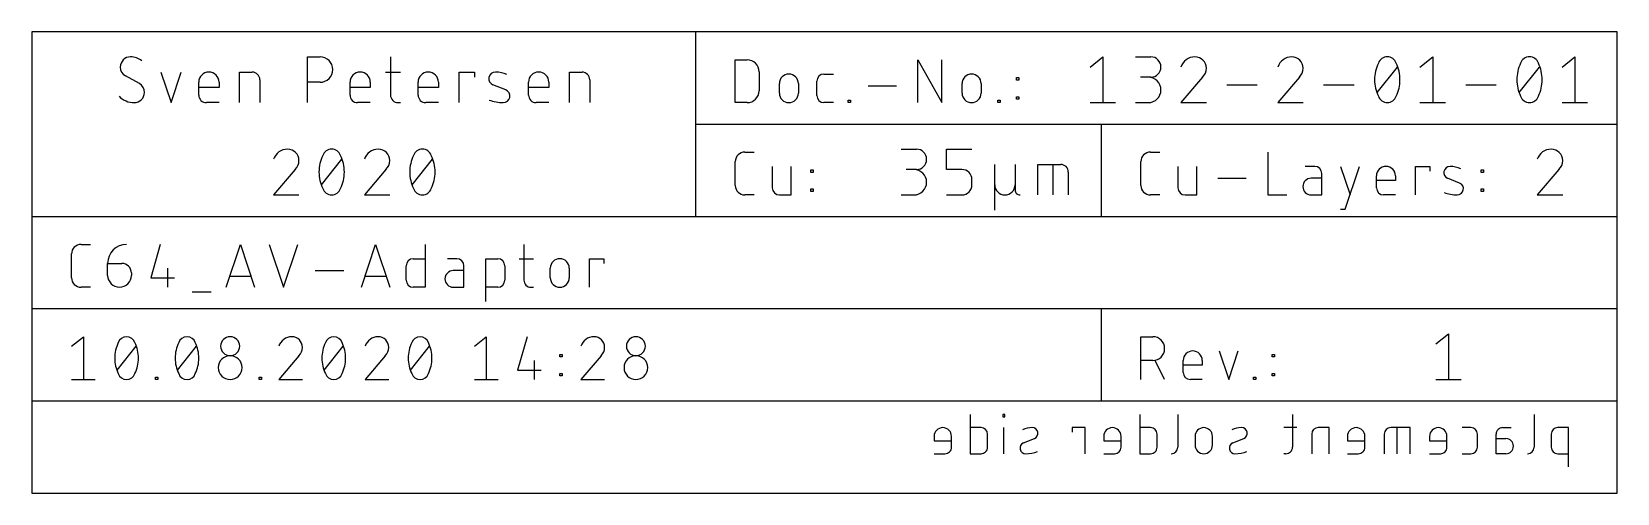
# Model space of a CAD drawing. Extents: x 0 to 54.6, y 0 to 56.5.
# Drawn here: x 0 to 54.6, y 40.6 to 56.5 of the extents above; entities that cross this region are included whole.
import ezdxf

# ---------------------------------------------------------------- set-up
doc = ezdxf.new("R2010")
doc.units = 0
doc.layers.add('22', color=253, linetype='CONTINUOUS')
doc.layers.add('48', color=253, linetype='CONTINUOUS')

msp = doc.modelspace()

# ---------------------------------------------------------------- linework, layer by layer
at = {"layer": '22'}
for p, q in [((32.3216, 43.3451), (32.3216, 41.9989)), ((33.5165, 43.3451), (33.4417, 43.3451)), ((33.4417, 43.3451), (33.4417, 43.2703)), ((33.4417, 43.2703), (33.5165, 43.2703)), ((33.5165, 43.2703), (33.5165, 43.3451)), ((38.1621, 43.3451), (38.1621, 41.9989)), ((39.4699, 43.3451), (39.4699, 42.2233)), ((43.4231, 43.3451), (43.4231, 42.2233)), ((51.744, 43.3451), (51.744, 42.2233)), ((31.0811, 42.5972), (31.0811, 42.4476)), ((31.6794, 42.2233), (31.6794, 42.5972)), ((32.6956, 42.8964), (32.3216, 42.8964)), ((32.9199, 42.2233), (32.9199, 42.672)), ((33.4791, 41.9989), (33.4791, 42.8964)), ((36.2781, 42.8964), (35.8294, 42.8964)), ((35.8294, 42.8964), (35.8294, 42.7468)), ((36.2781, 41.9989), (36.2781, 42.8964)), ((36.9215, 42.5972), (36.9215, 42.4476)), ((37.5198, 42.2233), (37.5198, 42.5972)), ((38.536, 42.8964), (38.1621, 42.8964)), ((38.7604, 42.2233), (38.7604, 42.672)), ((40.0699, 42.5972), (40.0699, 42.2981)), ((40.6682, 42.2981), (40.6682, 42.5972)), ((43.5727, 42.8964), (43.124, 42.8964)), ((44.0851, 42.672), (44.0851, 41.9989)), ((44.6835, 42.8964), (44.3095, 42.8964)), ((44.6835, 41.9989), (44.6835, 42.8964)), ((45.3171, 42.5972), (45.3171, 42.4476)), ((45.9154, 42.2233), (45.9154, 42.5972)), ((46.582, 42.672), (46.582, 41.9989)), ((47.4795, 42.8964), (46.8064, 42.8964)), ((47.0308, 41.9989), (47.0308, 42.8964)), ((47.4795, 41.9989), (47.4795, 42.8964)), ((48.1461, 42.5972), (48.1461, 42.4476)), ((48.7444, 42.2233), (48.7444, 42.5972)), ((49.5675, 42.8964), (49.2684, 42.8964)), ((49.7919, 42.2233), (49.7919, 42.672)), ((50.4361, 41.9989), (50.4361, 42.672)), ((50.6605, 42.8964), (50.9596, 42.8964)), ((52.3353, 42.672), (52.3353, 42.2233)), ((52.9336, 42.8964), (52.5597, 42.8964)), ((52.9336, 41.5502), (52.9336, 42.8964)), ((31.0811, 42.4476), (31.6794, 42.4476)), ((34.1591, 42.3728), (34.533, 42.5224)), ((36.9215, 42.4476), (37.5198, 42.4476)), ((41.3684, 42.3728), (41.7423, 42.5224)), ((45.3171, 42.4476), (45.9154, 42.4476)), ((48.1461, 42.4476), (48.7444, 42.4476)), ((50.4361, 42.5224), (50.7726, 42.5224)), ((31.0811, 41.9989), (31.455, 41.9989)), ((32.3216, 41.9989), (32.6956, 41.9989)), ((36.9215, 41.9989), (37.2954, 41.9989)), ((38.1621, 41.9989), (38.536, 41.9989)), ((43.1988, 41.9989), (43.124, 41.9989)), ((45.3171, 41.9989), (45.6911, 41.9989)), ((48.1461, 41.9989), (48.52, 41.9989)), ((49.2684, 41.9989), (49.5675, 41.9989)), ((50.7726, 41.9989), (50.4361, 41.9989)), ((52.5597, 41.9989), (52.9336, 41.9989))]:
    msp.add_line(p, q, dxfattribs=at)
for centre, radius, start, end in [((31.3802, 42.5972), 0.2992, 0, 180), ((32.6956, 42.672), 0.2244, 0, 90), ((34.4704, 42.0471), 0.8493, 90.819, 114.2391), ((34.461, 42.7025), 0.1939, 291.8014, 90.819), ((37.2206, 42.5972), 0.2992, 0, 180), ((38.536, 42.672), 0.2244, 0, 90), ((40.369, 42.5972), 0.2992, 0, 180), ((41.6797, 42.0471), 0.8493, 90.819, 114.2391), ((41.6703, 42.7025), 0.1939, 291.8014, 90.819), ((44.3095, 42.672), 0.2244, 90, 179.9992), ((45.6163, 42.5972), 0.2992, 0, 180), ((46.8064, 42.672), 0.2244, 90, 179.9992), ((48.4452, 42.5972), 0.2992, 0, 180), ((49.5675, 42.672), 0.2244, 0, 90), ((50.6605, 42.672), 0.2244, 89.9992, 180), ((52.5597, 42.672), 0.2244, 90, 179.9992), ((31.455, 42.2233), 0.2244, 270, 0.0008), ((32.6956, 42.2233), 0.2244, 270, 0.0008), ((34.2311, 42.1928), 0.1939, 111.8014, 270.819), ((34.2157, 43.2672), 1.2684, 270.819, 289.7904), ((37.2954, 42.2233), 0.2244, 270, 0.0008), ((38.536, 42.2233), 0.2244, 270, 0.0008), ((39.2456, 42.2233), 0.2244, 270.0008, 0), ((40.369, 42.2981), 0.2992, 180, 0), ((41.4404, 42.1928), 0.1939, 111.8014, 270.819), ((41.425, 43.2672), 1.2684, 270.819, 289.7904), ((43.1988, 42.2233), 0.2244, 269.9992, 360), ((45.6911, 42.2233), 0.2244, 270, 0.0008), ((48.52, 42.2233), 0.2244, 270, 0.0008), ((49.5675, 42.2233), 0.2244, 270, 0.0008), ((50.7726, 42.2607), 0.2618, 270, 90), ((51.5196, 42.2233), 0.2244, 270.0008, 0), ((52.5597, 42.2233), 0.2244, 180, 270)]:
    msp.add_arc(centre, radius, start, end, dxfattribs=at)
at = {"layer": '48'}
for p, q in [((22.86, 56.515), (0, 56.515)), ((0, 56.515), (0, 50.165)), ((54.61, 56.515), (22.86, 56.515)), ((22.86, 56.515), (22.86, 53.34)), ((54.61, 53.34), (54.61, 56.515)), ((9.4937, 54.0766), (9.4937, 55.6514)), ((9.4937, 55.6514), (9.9311, 55.6514)), ((12.3574, 55.6514), (12.3574, 54.3391)), ((24.2316, 54.0766), (24.2316, 55.5498)), ((24.2316, 55.5498), (24.6408, 55.5498)), ((30.5248, 54.0766), (30.5248, 55.5498)), ((30.5248, 55.5498), (31.3432, 54.0766)), ((31.3432, 54.0766), (31.3432, 55.5498)), ((36.4554, 55.3014), (36.8928, 55.6514)), ((36.8928, 55.6514), (36.8928, 54.0766)), ((38.0185, 55.6514), (38.5434, 55.6514)), ((46.3384, 54.4266), (47.0383, 55.3014)), ((47.8141, 55.3014), (48.2515, 55.6514)), ((48.2515, 55.6514), (48.2515, 54.0766)), ((51.2362, 54.4266), (51.9361, 55.3014)), ((52.7118, 55.3014), (53.1493, 55.6514)), ((53.1493, 55.6514), (53.1493, 54.0766)), ((3.7073, 54.7328), (3.2261, 54.9952)), ((4.4496, 55.1265), (4.7995, 54.0766)), ((4.7995, 54.0766), (5.1495, 55.1265)), ((5.7522, 54.3391), (5.7522, 54.7765)), ((6.4521, 54.7765), (6.4521, 54.6015)), ((7.159, 54.0766), (7.159, 55.1265)), ((7.159, 55.1265), (7.5964, 55.1265)), ((7.8589, 54.864), (7.8589, 54.0766)), ((9.9311, 54.7765), (9.4937, 54.7765)), ((10.9626, 54.3391), (10.9626, 54.7765)), ((11.6625, 54.7765), (11.6625, 54.6015)), ((12.1824, 55.1265), (12.7073, 55.1265)), ((13.3073, 54.3391), (13.3073, 54.7765)), ((14.0072, 54.7765), (14.0072, 54.6015)), ((14.7243, 54.0766), (14.7243, 55.1265)), ((14.7243, 55.1265), (15.2492, 55.1265)), ((15.2492, 55.1265), (15.2492, 54.9515)), ((16.3249, 54.514), (15.8874, 54.689)), ((17.1109, 54.3391), (17.1109, 54.7765)), ((17.8108, 54.7765), (17.8108, 54.6015)), ((18.5177, 54.0766), (18.5177, 55.1265)), ((18.5177, 55.1265), (18.9551, 55.1265)), ((19.2176, 54.864), (19.2176, 54.0766)), ((25.05, 55.1406), (25.05, 54.4858)), ((25.7505, 54.404), (25.7505, 54.7314)), ((26.4052, 54.7314), (26.4052, 54.404)), ((27.041, 54.3221), (27.041, 54.8132)), ((27.2865, 55.0587), (27.6139, 55.0587)), ((28.8077, 54.6495), (29.7898, 54.6495)), ((32.0436, 54.404), (32.0436, 54.7314)), ((32.6984, 54.7314), (32.6984, 54.404)), ((33.9158, 54.8541), (33.9158, 54.936)), ((33.9158, 54.936), (33.9976, 54.936)), ((33.9976, 54.8541), (33.9158, 54.8541)), ((33.9976, 54.936), (33.9976, 54.8541)), ((38.5434, 54.9515), (38.1934, 54.9515)), ((40.3253, 54.9515), (39.5816, 54.0766)), ((41.1614, 54.689), (42.2113, 54.689)), ((43.6599, 54.9515), (42.9163, 54.0766)), ((44.4961, 54.689), (45.546, 54.689)), ((49.3939, 54.689), (50.4438, 54.689)), ((6.4521, 54.6015), (5.7522, 54.6015)), ((6.4521, 54.0766), (6.0147, 54.0766)), ((11.6625, 54.6015), (10.9626, 54.6015)), ((11.6625, 54.0766), (11.2251, 54.0766)), ((12.6198, 54.0766), (12.7073, 54.0766)), ((14.0072, 54.6015), (13.3073, 54.6015)), ((14.0072, 54.0766), (13.5698, 54.0766)), ((17.8108, 54.6015), (17.1109, 54.6015)), ((17.8108, 54.0766), (17.3733, 54.0766)), ((24.6408, 54.0766), (24.2316, 54.0766)), ((27.6139, 54.0766), (27.2865, 54.0766)), ((28.1181, 54.0766), (28.1181, 54.1584)), ((28.1181, 54.1584), (28.2, 54.1584)), ((28.2, 54.0766), (28.1181, 54.0766)), ((28.2, 54.1584), (28.2, 54.0766)), ((33.2716, 54.0766), (33.2716, 54.1584)), ((33.2716, 54.1584), (33.3534, 54.1584)), ((33.3534, 54.0766), (33.2716, 54.0766)), ((33.3534, 54.1584), (33.3534, 54.0766)), ((33.9158, 54.1994), (33.9158, 54.2812)), ((33.9158, 54.2812), (33.9976, 54.2812)), ((33.9976, 54.1994), (33.9158, 54.1994)), ((33.9976, 54.2812), (33.9976, 54.1994)), ((36.4554, 54.0766), (37.3302, 54.0766)), ((38.0185, 54.0766), (38.4559, 54.0766)), ((39.5816, 54.0766), (40.4565, 54.0766)), ((42.9163, 54.0766), (43.7912, 54.0766)), ((47.8141, 54.0766), (48.6889, 54.0766)), ((52.7118, 54.0766), (53.5867, 54.0766)), ((22.86, 53.34), (22.86, 50.165)), ((22.86, 53.34), (36.83, 53.34)), ((36.83, 53.34), (54.61, 53.34)), ((36.83, 53.34), (36.83, 50.165)), ((54.61, 50.165), (54.61, 53.34)), ((29.9466, 52.4764), (30.4715, 52.4764)), ((31.5097, 51.7765), (31.5097, 52.4764)), ((31.5097, 52.4764), (32.3846, 52.4764)), ((9.981, 51.2516), (10.6809, 52.1264)), ((13.1072, 51.2516), (13.8071, 52.1264)), ((24.2316, 51.229), (24.2316, 52.0474)), ((24.559, 52.3748), (24.8864, 52.3748)), ((25.5077, 51.8837), (25.5077, 51.1471)), ((26.1624, 50.9016), (26.1624, 51.8837)), ((33.1698, 50.3767), (33.1698, 51.9515)), ((33.8697, 51.9515), (33.8697, 51.2516)), ((34.6527, 50.9016), (34.6527, 51.9515)), ((34.6527, 51.9515), (35.4401, 51.9515)), ((35.1776, 50.9016), (35.1776, 51.9515)), ((38.2016, 51.229), (38.2016, 52.0474)), ((38.529, 52.3748), (38.8564, 52.3748)), ((39.4777, 51.8837), (39.4777, 51.1471)), ((40.1324, 50.9016), (40.1324, 51.8837)), ((42.5708, 52.3748), (42.5708, 50.9016)), ((44.1889, 51.8837), (43.8615, 51.8837)), ((45.0771, 51.8837), (45.4045, 50.9016)), ((45.2408, 50.4105), (45.7319, 51.8837)), ((47.6643, 50.9016), (47.6643, 51.8837)), ((47.6643, 51.8837), (48.1553, 51.8837)), ((48.1553, 51.8837), (48.1553, 51.72)), ((9.074, 51.7765), (8.3304, 50.9016)), ((12.2003, 51.7765), (11.4566, 50.9016)), ((26.8347, 51.6791), (26.8347, 51.761)), ((26.8347, 51.761), (26.9166, 51.761)), ((26.9166, 51.6791), (26.8347, 51.6791)), ((26.9166, 51.761), (26.9166, 51.6791)), ((30.4715, 51.7765), (30.1216, 51.7765)), ((32.0347, 51.7765), (31.5097, 51.7765)), ((32.3846, 51.2516), (32.3846, 51.4265)), ((35.7026, 51.689), (35.7026, 50.9016)), ((40.8501, 51.4745), (41.8322, 51.4745)), ((44.4344, 51.4745), (44.0661, 51.4745)), ((44.4344, 50.9016), (44.4344, 51.6382)), ((46.3159, 51.1471), (46.3159, 51.5564)), ((46.9707, 51.3927), (46.3159, 51.3927)), ((46.9707, 51.5564), (46.9707, 51.3927)), ((49.1769, 51.3108), (48.7677, 51.4745)), ((49.9224, 51.6791), (49.9224, 51.761)), ((49.9224, 51.761), (50.0043, 51.761)), ((50.0043, 51.6791), (49.9224, 51.6791)), ((50.0043, 51.761), (50.0043, 51.6791)), ((52.5978, 51.7765), (51.8541, 50.9016)), ((8.3304, 50.9016), (9.2053, 50.9016)), ((11.4566, 50.9016), (12.3315, 50.9016)), ((24.8864, 50.9016), (24.559, 50.9016)), ((25.7532, 50.9016), (26.1624, 50.9016)), ((26.8347, 51.0244), (26.8347, 51.1062)), ((26.8347, 51.1062), (26.9166, 51.1062)), ((26.9166, 51.0244), (26.8347, 51.0244)), ((26.9166, 51.1062), (26.9166, 51.0244)), ((29.9466, 50.9016), (30.384, 50.9016)), ((31.5097, 50.9016), (32.0347, 50.9016)), ((33.8697, 51.2516), (33.8697, 51.0766)), ((38.8564, 50.9016), (38.529, 50.9016)), ((39.7232, 50.9016), (40.1324, 50.9016)), ((42.5708, 50.9016), (43.2256, 50.9016)), ((44.0661, 50.9016), (44.4344, 50.9016)), ((46.9707, 50.9016), (46.5615, 50.9016)), ((49.9224, 51.0244), (49.9224, 51.1062)), ((49.9224, 51.1062), (50.0043, 51.1062)), ((50.0043, 51.0244), (49.9224, 51.0244)), ((50.0043, 51.1062), (50.0043, 51.0244)), ((51.8541, 50.9016), (52.729, 50.9016)), ((45.0771, 50.4105), (45.2408, 50.4105)), ((0, 50.165), (0, 46.99)), ((0, 50.165), (22.86, 50.165)), ((22.86, 50.165), (36.83, 50.165)), ((36.83, 50.165), (54.61, 50.165)), ((54.61, 46.99), (54.61, 50.165)), ((1.699, 49.1998), (2.0264, 49.1998)), ((4.4293, 49.1998), (4.102, 48.054)), ((6.696, 47.7266), (7.187, 49.1998)), ((7.187, 49.1998), (7.6781, 47.7266)), ((8.1825, 49.1998), (8.6736, 47.7266)), ((8.6736, 47.7266), (9.1647, 49.1998)), ((11.3539, 47.7266), (11.845, 49.1998)), ((11.845, 49.1998), (12.336, 47.7266)), ((13.5508, 49.1998), (13.5508, 47.7266)), ((16.9518, 49.1998), (16.9518, 47.9721)), ((1.3716, 48.054), (1.3716, 48.8724)), ((13.1415, 48.7087), (13.5508, 48.7087)), ((14.6432, 48.7087), (14.3158, 48.7087)), ((15.6395, 47.2355), (15.6395, 48.7087)), ((15.6395, 48.7087), (16.0488, 48.7087)), ((16.7882, 48.7087), (17.2792, 48.7087)), ((19.2086, 47.7266), (19.2086, 48.7087)), ((19.2086, 48.7087), (19.6997, 48.7087)), ((19.6997, 48.7087), (19.6997, 48.545)), ((2.6154, 48.545), (3.1064, 48.545)), ((2.6154, 48.1358), (2.6154, 48.545)), ((3.4338, 48.2177), (3.4338, 48.1358)), ((4.6749, 48.3814), (4.6749, 47.7266)), ((7.5553, 48.0949), (6.8187, 48.0949)), ((9.7682, 48.2995), (10.7504, 48.2995)), ((12.2133, 48.0949), (11.4767, 48.0949)), ((12.896, 47.9721), (12.896, 48.4632)), ((14.8887, 48.2995), (14.5204, 48.2995)), ((14.8887, 47.7266), (14.8887, 48.4632)), ((16.2943, 48.4632), (16.2943, 47.9721)), ((17.8603, 48.054), (17.8603, 48.3814)), ((18.5151, 48.3814), (18.5151, 48.054)), ((2.0264, 47.7266), (1.699, 47.7266)), ((4.102, 48.054), (4.9204, 48.054)), ((5.5217, 47.5629), (6.1765, 47.5629)), ((13.5508, 47.7266), (13.1415, 47.7266)), ((14.5204, 47.7266), (14.8887, 47.7266)), ((16.0488, 47.7266), (15.6395, 47.7266)), ((17.1974, 47.7266), (17.2792, 47.7266)), ((0, 46.99), (0, 43.815)), ((0, 46.99), (36.83, 46.99)), ((36.83, 46.99), (54.61, 46.99)), ((36.83, 46.99), (36.83, 43.815)), ((54.61, 43.815), (54.61, 46.99)), ((1.3716, 45.6974), (1.7808, 46.0248)), ((1.7808, 46.0248), (1.7808, 44.5516)), ((15.2463, 45.6974), (15.6555, 46.0248)), ((15.6555, 46.0248), (15.6555, 44.5516)), ((17.0602, 46.0248), (16.7329, 44.879)), ((38.2016, 44.5516), (38.2016, 46.0248)), ((38.2016, 46.0248), (38.6108, 46.0248)), ((48.3616, 45.7764), (48.799, 46.1264)), ((48.799, 46.1264), (48.799, 44.5516)), ((2.94, 44.879), (3.5948, 45.6974)), ((5.0212, 44.879), (5.676, 45.6974)), ((9.2028, 45.37), (8.5072, 44.5516)), ((10.0756, 44.879), (10.7303, 45.6974)), ((12.176, 45.37), (11.4803, 44.5516)), ((13.0487, 44.879), (13.7035, 45.6974)), ((18.1913, 45.3291), (18.1913, 45.411)), ((18.1913, 45.411), (18.2732, 45.411)), ((18.2732, 45.3291), (18.1913, 45.3291)), ((18.2732, 45.411), (18.2732, 45.3291)), ((19.6088, 45.37), (18.9132, 44.5516)), ((40.8984, 45.5337), (41.2258, 44.5516)), ((41.2258, 44.5516), (41.5532, 45.5337)), ((42.721, 45.3291), (42.721, 45.411)), ((42.721, 45.411), (42.8028, 45.411)), ((42.8028, 45.3291), (42.721, 45.3291)), ((42.8028, 45.411), (42.8028, 45.3291)), ((16.7329, 44.879), (17.5513, 44.879)), ((17.3058, 45.2064), (17.3058, 44.5516)), ((38.6108, 45.2064), (38.2016, 45.2064)), ((39.02, 44.5516), (38.6927, 45.2064)), ((39.6596, 44.7971), (39.6596, 45.2064)), ((40.3143, 45.0427), (39.6596, 45.0427)), ((40.3143, 45.2064), (40.3143, 45.0427)), ((1.3716, 44.5516), (2.19, 44.5516)), ((4.2671, 44.5516), (4.2671, 44.6334)), ((4.2671, 44.6334), (4.3489, 44.6334)), ((4.3489, 44.5516), (4.2671, 44.5516)), ((4.3489, 44.6334), (4.3489, 44.5516)), ((7.8349, 44.5516), (7.8349, 44.6334)), ((7.8349, 44.6334), (7.9167, 44.6334)), ((7.9167, 44.5516), (7.8349, 44.5516)), ((7.9167, 44.6334), (7.9167, 44.5516)), ((8.5072, 44.5516), (9.3256, 44.5516)), ((11.4803, 44.5516), (12.2987, 44.5516)), ((15.2463, 44.5516), (16.0647, 44.5516)), ((18.1913, 44.6744), (18.1913, 44.7562)), ((18.1913, 44.7562), (18.2732, 44.7562)), ((18.2732, 44.6744), (18.1913, 44.6744)), ((18.2732, 44.7562), (18.2732, 44.6744)), ((18.9132, 44.5516), (19.7316, 44.5516)), ((40.3143, 44.5516), (39.9051, 44.5516)), ((42.0768, 44.5516), (42.0768, 44.6334)), ((42.0768, 44.6334), (42.1586, 44.6334)), ((42.1586, 44.5516), (42.0768, 44.5516)), ((42.1586, 44.6334), (42.1586, 44.5516)), ((42.721, 44.6744), (42.721, 44.7562)), ((42.721, 44.7562), (42.8028, 44.7562)), ((42.8028, 44.6744), (42.721, 44.6744)), ((42.8028, 44.7562), (42.8028, 44.6744)), ((48.3616, 44.5516), (49.2365, 44.5516)), ((0, 43.815), (0, 40.64)), ((0, 43.815), (36.83, 43.815)), ((36.83, 43.815), (54.61, 43.815)), ((54.61, 40.64), (54.61, 43.815)), ((0, 40.64), (54.61, 40.64))]:
    msp.add_line(p, q, dxfattribs=at)
for centre, radius, start, end in [((3.4011, 55.3014), 0.35, 90, 180), ((3.4066, 55.3014), 0.3554, 180, 239.4897), ((3.4011, 54.9952), 0.6562, 53.1299, 89.9999), ((9.9311, 55.214), 0.4374, 270, 90), ((24.6408, 55.1406), 0.4092, 359.9996, 90), ((38.5434, 55.3014), 0.35, 270, 90), ((40.0628, 55.1456), 0.5058, 90, 162.055), ((40.0628, 55.2577), 0.3937, 0, 90), ((40.0336, 55.2577), 0.4229, 313.6028, 359.9999), ((43.3975, 55.1456), 0.5058, 90, 162.055), ((43.3975, 55.2577), 0.3937, 0, 90), ((43.3683, 55.2577), 0.4229, 313.6028, 359.9999), ((47.5487, 54.864), 1.2978, 154.0111, 180), ((46.6884, 55.3277), 0.3237, 90, 161.0758), ((46.6884, 55.3277), 0.3237, 18.9235, 90.0002), ((45.8281, 54.864), 1.2977, 0, 25.9895), ((52.4465, 54.864), 1.2978, 154.0111, 180), ((51.5862, 55.3277), 0.3237, 90, 161.0758), ((51.5862, 55.3277), 0.3237, 18.9235, 90.0002), ((50.7259, 54.864), 1.2977, 0, 25.9895), ((3.5269, 54.4266), 0.3554, 0.0002, 59.4895), ((6.1021, 54.7765), 0.35, 0, 180), ((7.5964, 54.864), 0.2625, 0, 90), ((11.3126, 54.7765), 0.35, 0, 180), ((13.6572, 54.7765), 0.35, 0, 180), ((15.9717, 54.8996), 0.2268, 89.1807, 248.199), ((15.9607, 54.133), 0.9936, 65.7612, 89.1807), ((17.4608, 54.7765), 0.35, 0, 180), ((18.9551, 54.864), 0.2625, 0, 90), ((26.0778, 54.7314), 0.3274, 0, 180), ((27.2865, 54.8132), 0.2455, 90, 180), ((32.371, 54.7314), 0.3274, 0, 180), ((38.4559, 54.514), 0.4374, 270, 90), ((47.5487, 54.864), 1.2978, 180.0001, 205.9888), ((45.8281, 54.864), 1.2978, 334.0107, 359.9999), ((52.4465, 54.864), 1.2978, 180.0001, 205.9888), ((50.7259, 54.864), 1.2978, 334.0107, 359.9999), ((3.5323, 54.8159), 0.7393, 224.7606, 269.9996), ((3.5323, 54.4266), 0.35, 269.9995, 0), ((6.0147, 54.3391), 0.2625, 180, 270), ((11.2251, 54.3391), 0.2625, 180, 270), ((12.6198, 54.3391), 0.2625, 180, 270), ((13.5698, 54.3391), 0.2625, 180, 270), ((16.2586, 55.5603), 1.4839, 250.2099, 269.1807), ((16.2406, 54.3034), 0.2268, 269.1807, 68.199), ((17.3733, 54.3391), 0.2625, 180, 270), ((24.6408, 54.4858), 0.4092, 270.0004, 360), ((26.0778, 54.404), 0.3274, 180, 0), ((27.2865, 54.3221), 0.2455, 180, 270), ((32.371, 54.404), 0.3274, 180, 0), ((46.6884, 54.4003), 0.3237, 198.9248, 270.0001), ((46.6884, 54.4003), 0.3237, 270, 341.0761), ((51.5862, 54.4003), 0.3237, 198.9248, 270.0001), ((51.5862, 54.4003), 0.3237, 270, 341.0761), ((8.8116, 51.9706), 0.5058, 90, 162.055), ((8.8116, 52.0827), 0.3937, 0, 90), ((10.3309, 52.1527), 0.3237, 90, 161.0758), ((10.3309, 52.1527), 0.3237, 18.9235, 90.0002), ((11.9378, 51.9706), 0.5058, 90, 162.055), ((11.9378, 52.0827), 0.3937, 0, 90), ((13.4572, 52.1527), 0.3237, 90, 161.0758), ((13.4572, 52.1527), 0.3237, 18.9235, 90.0002), ((30.4715, 52.1264), 0.35, 270, 90), ((52.3353, 51.9706), 0.5058, 90, 162.055), ((52.3353, 52.0827), 0.3937, 0, 90), ((8.7824, 52.0827), 0.4229, 313.6028, 359.9999), ((11.1913, 51.689), 1.2978, 154.0111, 180), ((9.4707, 51.689), 1.2977, 0, 25.9895), ((11.9086, 52.0827), 0.4229, 313.6028, 359.9999), ((14.3175, 51.689), 1.2978, 154.0111, 180), ((12.5969, 51.689), 1.2977, 0, 25.9895), ((24.559, 52.0474), 0.3274, 90.0005, 180), ((35.4401, 51.689), 0.2625, 0, 90), ((38.529, 52.0474), 0.3274, 90.0005, 180), ((44.1889, 51.6382), 0.2455, 0, 90), ((46.6433, 51.5564), 0.3274, 0, 180), ((48.8465, 51.6715), 0.2122, 89.1816, 248.1986), ((48.8362, 50.9544), 0.9294, 65.761, 89.1816), ((52.3061, 52.0827), 0.4229, 313.6028, 359.9999), ((11.1913, 51.689), 1.2978, 180.0001, 205.9888), ((9.4706, 51.689), 1.2978, 334.0107, 359.9999), ((14.3175, 51.689), 1.2978, 180.0001, 205.9888), ((12.5969, 51.689), 1.2978, 334.0107, 359.9999), ((30.384, 51.339), 0.4374, 270, 90), ((32.0347, 51.4265), 0.35, 0, 90), ((44.0661, 51.1881), 0.2865, 90, 270), ((10.3309, 51.2253), 0.3237, 198.9248, 270.0001), ((10.3309, 51.2253), 0.3237, 270, 341.0761), ((13.4572, 51.2253), 0.3237, 198.9248, 270.0001), ((13.4572, 51.2253), 0.3237, 270, 341.0761), ((24.559, 51.229), 0.3274, 180, 270), ((25.7532, 51.1471), 0.2455, 180, 270), ((32.0347, 51.2516), 0.35, 270, 359.9995), ((33.5198, 51.2516), 0.35, 180, 0), ((34.0447, 51.0766), 0.175, 180, 270.001), ((38.529, 51.229), 0.3274, 180, 270), ((39.7232, 51.1471), 0.2455, 180, 270), ((46.5615, 51.1471), 0.2455, 180, 270), ((49.1149, 52.2895), 1.388, 250.2089, 269.1815), ((49.0981, 51.1138), 0.2122, 269.1816, 68.1989), ((1.699, 48.8724), 0.3274, 90.0005, 180), ((3.2701, 48.545), 0.6548, 90.0003, 180), ((13.1415, 48.4632), 0.2455, 90, 180), ((14.6432, 48.4632), 0.2455, 0, 90), ((16.0488, 48.4632), 0.2455, 0, 90), ((18.1877, 48.3814), 0.3274, 0, 180), ((3.0246, 48.1358), 0.4092, 180, 0), ((3.1064, 48.2177), 0.3274, 0, 90), ((14.5204, 48.0131), 0.2865, 90, 270), ((1.699, 48.054), 0.3274, 180, 270), ((13.1415, 47.9721), 0.2455, 180, 270), ((16.0488, 47.9721), 0.2455, 270, 0), ((17.1974, 47.9721), 0.2455, 180, 270.0007), ((18.1877, 48.054), 0.3274, 180, 0), ((3.2674, 45.722), 0.3028, 90, 161.0756), ((3.2674, 45.722), 0.3028, 18.9237, 90.0001), ((5.3486, 45.722), 0.3028, 90, 161.0756), ((5.3486, 45.722), 0.3028, 18.9237, 90.0001), ((6.8352, 45.6974), 0.3274, 0, 180), ((8.9573, 45.5516), 0.4732, 90, 162.0549), ((8.9573, 45.6565), 0.3683, 0, 90), ((10.4029, 45.722), 0.3028, 90, 161.0756), ((10.4029, 45.722), 0.3028, 18.9237, 90.0001), ((11.9304, 45.5516), 0.4732, 90, 162.0549), ((11.9304, 45.6565), 0.3683, 0, 90), ((13.3761, 45.722), 0.3028, 90, 161.0756), ((13.3761, 45.722), 0.3028, 18.9237, 90.0001), ((19.3633, 45.5516), 0.4732, 90, 162.0549), ((19.3633, 45.6565), 0.3683, 0, 90), ((20.809, 45.6974), 0.3274, 0, 180), ((38.6108, 45.6156), 0.4092, 270, 90), ((4.0722, 45.2882), 1.214, 154.0109, 180), ((2.4626, 45.2882), 1.214, 360, 25.9897), ((6.1534, 45.2882), 1.214, 154.0109, 180), ((4.5438, 45.2882), 1.214, 360, 25.9897), ((6.8352, 44.9608), 0.4092, 0, 180), ((6.8352, 45.6974), 0.3274, 180, 0), ((8.93, 45.6565), 0.3956, 313.6022, 0), ((11.2078, 45.2882), 1.214, 154.0109, 180), ((9.5982, 45.2882), 1.214, 360, 25.9897), ((11.9032, 45.6565), 0.3956, 313.6022, 0), ((14.1809, 45.2882), 1.214, 154.0109, 180), ((12.5713, 45.2882), 1.214, 360, 25.9897), ((19.336, 45.6565), 0.3956, 313.6022, 0), ((20.809, 44.9608), 0.4092, 0, 180), ((20.809, 45.6974), 0.3274, 180, 0), ((39.987, 45.2064), 0.3274, 0, 180), ((4.0722, 45.2882), 1.214, 180, 205.9889), ((2.4626, 45.2882), 1.214, 334.0105, 359.9999), ((6.1534, 45.2882), 1.214, 180, 205.9889), ((4.5438, 45.2882), 1.214, 334.0105, 359.9999), ((6.8352, 44.9608), 0.4092, 180, 0), ((11.2078, 45.2882), 1.214, 180, 205.9889), ((9.5981, 45.2882), 1.214, 334.0105, 359.9999), ((14.1809, 45.2882), 1.214, 180, 205.9889), ((12.5713, 45.2882), 1.214, 334.0105, 359.9999), ((20.809, 44.9608), 0.4092, 180, 0), ((39.9051, 44.7971), 0.2455, 180, 270), ((3.2674, 44.8544), 0.3028, 198.9251, 270.0001), ((3.2674, 44.8544), 0.3028, 270, 341.0759), ((5.3486, 44.8544), 0.3028, 198.9251, 270.0001), ((5.3486, 44.8544), 0.3028, 270, 341.0759), ((10.4029, 44.8544), 0.3028, 198.9251, 270.0001), ((10.4029, 44.8544), 0.3028, 270, 341.0759), ((13.3761, 44.8544), 0.3028, 198.9251, 270.0001), ((13.3761, 44.8544), 0.3028, 270, 341.0759)]:
    msp.add_arc(centre, radius, start, end, dxfattribs=at)

doc.saveas('drawing.dxf')
